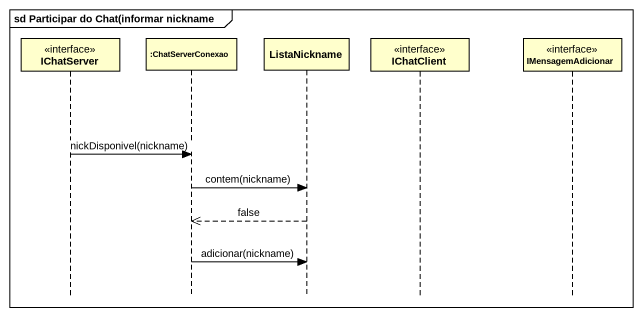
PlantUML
@startuml
mainframe sd Participar do Chat(informar nickname
hide footbox
participant IChatServer <<interface>>
participant ":ChatServerConexao" as ChatServerConexao
participant ListaNickname
participant IChatClient <<interface>>
participant IMensagemAdicionar <<interface>>

IChatServer -> ChatServerConexao : nickDisponivel(nickname)
ChatServerConexao -> ListaNickname : contem(nickname)
ListaNickname -->> ChatServerConexao : false
ChatServerConexao -> ListaNickname : adicionar(nickname)
@enduml
